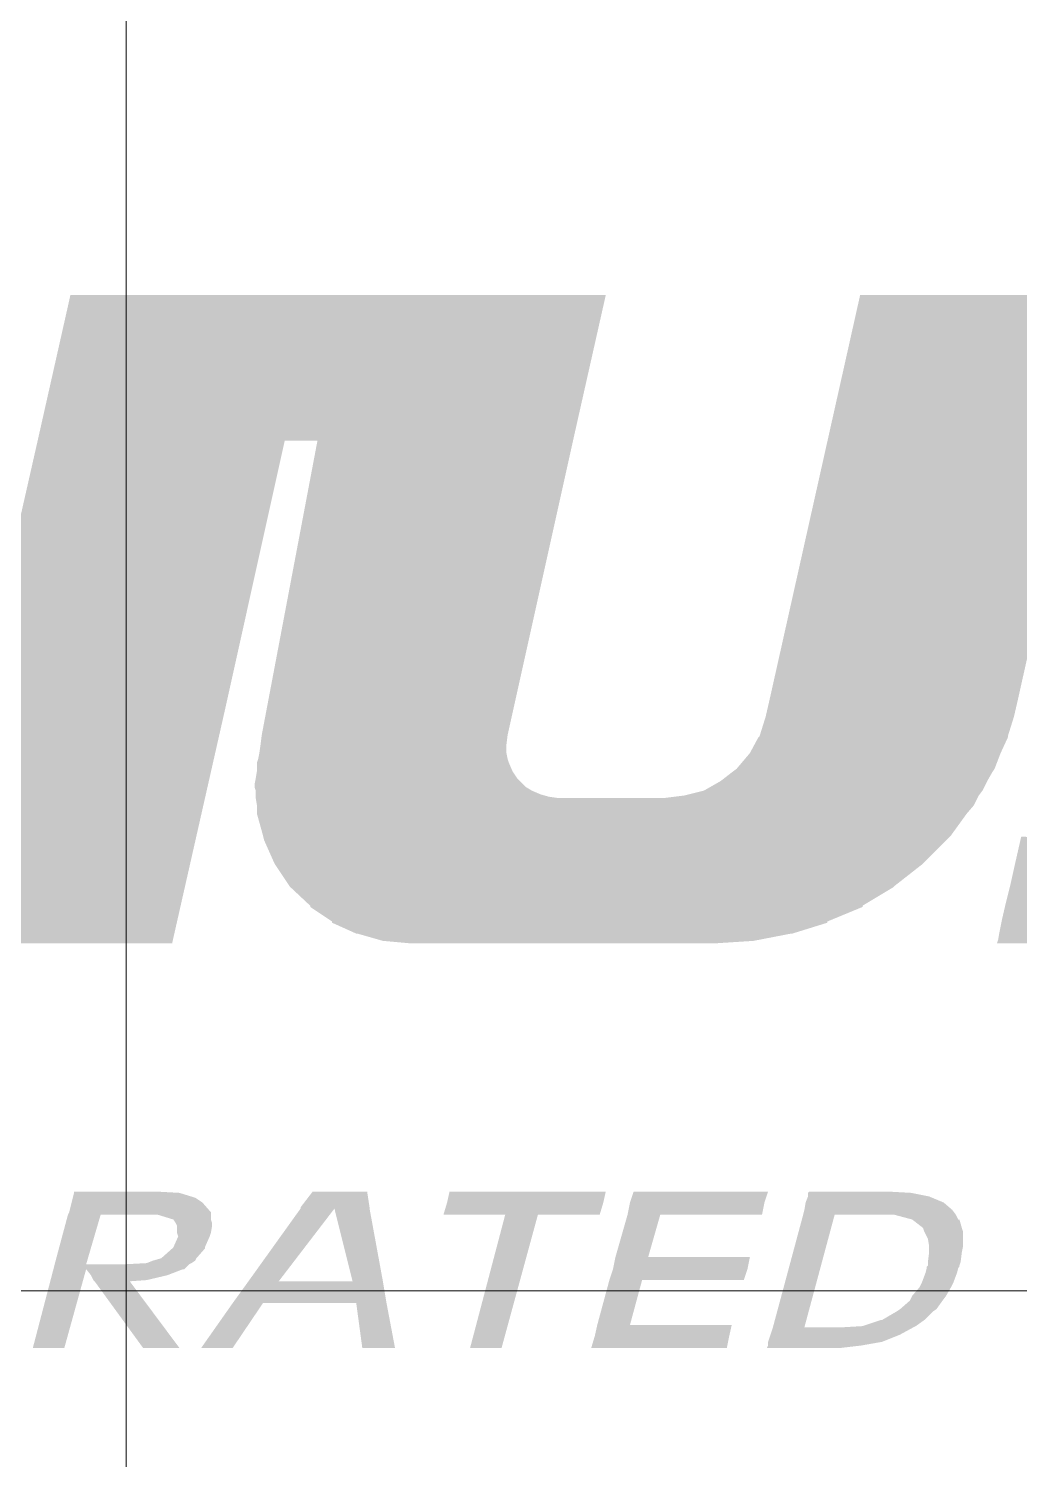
# Model space of a CAD drawing. Header units: millimetres. Extents: x 0 to 216, y 0 to 279.
# Drawn here: x 63.07 to 80.38, y 25 to 50 of the extents above; entities that cross this region are included whole.
import ezdxf

# ---------------------------------------------------------------- set-up
doc = ezdxf.new("R2010")
doc.units = ezdxf.units.MM
doc.layers.add('C00-00-00', color=7, linetype='Continuous')
doc.layers.add('C5A-5A-5A', color=7, linetype='Continuous', true_color=0x5a5a5a)

msp = doc.modelspace()

# ---------------------------------------------------------------- hatches: boundary and pattern name
at = {"layer": 'C00-00-00'}
h = msp.add_hatch(color=256, dxfattribs=at)
h.dxf.hatch_style = 2
h.paths.add_polyline_path([(80.412167, 35.8775), (94.4245, 35.411833), (80.306333, 35.411833)])
h = msp.add_hatch(color=256, dxfattribs=at)
h.dxf.hatch_style = 2
h.paths.add_polyline_path([(80.306333, 35.411833), (93.937667, 35.030833), (80.221667, 35.030833)])
h = msp.add_hatch(color=256, dxfattribs=at)
h.dxf.hatch_style = 2
h.paths.add_polyline_path([(80.306333, 35.411833), (94.4245, 35.411833), (93.937667, 35.030833)])
h = msp.add_hatch(color=256, dxfattribs=at)
h.dxf.hatch_style = 2
h.paths.add_polyline_path([(80.221667, 35.030833), (93.387333, 34.692167), (80.137, 34.692167)])
h = msp.add_hatch(color=256, dxfattribs=at)
h.dxf.hatch_style = 2
h.paths.add_polyline_path([(80.221667, 35.030833), (93.937667, 35.030833), (93.387333, 34.692167)])
h = msp.add_hatch(color=256, dxfattribs=at)
h.dxf.hatch_style = 2
h.paths.add_polyline_path([(80.137, 34.692167), (92.815833, 34.417), (80.0735, 34.417)])
h = msp.add_hatch(color=256, dxfattribs=at)
h.dxf.hatch_style = 2
h.paths.add_polyline_path([(80.137, 34.692167), (93.387333, 34.692167), (92.815833, 34.417)])
h = msp.add_hatch(color=256, dxfattribs=at)
h.dxf.hatch_style = 2
h.paths.add_polyline_path([(80.0735, 34.417), (92.202, 34.205333), (80.031167, 34.205333)])
h = msp.add_hatch(color=256, dxfattribs=at)
h.dxf.hatch_style = 2
h.paths.add_polyline_path([(80.0735, 34.417), (92.815833, 34.417), (92.202, 34.205333)])
h = msp.add_hatch(color=256, dxfattribs=at)
h.dxf.hatch_style = 2
h.paths.add_polyline_path([(80.01, 34.078333), (90.953167, 34.014833), (79.988833, 34.014833)])
h = msp.add_hatch(color=256, dxfattribs=at)
h.dxf.hatch_style = 2
h.paths.add_polyline_path([(80.031167, 34.205333), (91.588167, 34.078333), (80.01, 34.078333)])
h = msp.add_hatch(color=256, dxfattribs=at)
h.dxf.hatch_style = 2
h.paths.add_polyline_path([(80.01, 34.078333), (91.588167, 34.078333), (90.953167, 34.014833)])
h = msp.add_hatch(color=256, dxfattribs=at)
h.dxf.hatch_style = 2
h.paths.add_polyline_path([(80.031167, 34.205333), (92.202, 34.205333), (91.588167, 34.078333)])
h = msp.add_hatch(color=256, dxfattribs=at)
h.dxf.hatch_style = 2
h.paths.add_polyline_path([(63.838667, 29.569833), (66.1035, 29.485167), (63.8175, 29.485167)])
h = msp.add_hatch(color=256, dxfattribs=at)
h.dxf.hatch_style = 2
h.paths.add_polyline_path([(63.859833, 29.6545), (65.9765, 29.569833), (63.838667, 29.569833)])
h = msp.add_hatch(color=256, dxfattribs=at)
h.dxf.hatch_style = 2
h.paths.add_polyline_path([(63.838667, 29.569833), (65.9765, 29.569833), (66.1035, 29.485167)])
h = msp.add_hatch(color=256, dxfattribs=at)
h.dxf.hatch_style = 2
h.paths.add_polyline_path([(63.859833, 29.675667), (65.701333, 29.6545), (63.859833, 29.6545)])
h = msp.add_hatch(color=256, dxfattribs=at)
h.dxf.hatch_style = 2
h.paths.add_polyline_path([(63.859833, 29.675667), (65.320333, 29.675667), (65.701333, 29.6545)])
h = msp.add_hatch(color=256, dxfattribs=at)
h.dxf.hatch_style = 2
h.paths.add_polyline_path([(63.859833, 29.6545), (65.701333, 29.6545), (65.9765, 29.569833)])
h = msp.add_hatch(color=256, dxfattribs=at)
h.dxf.hatch_style = 2
h.paths.add_polyline_path([(68.029667, 29.675667), (69.0245, 29.4005), (67.818, 29.4005)])
h = msp.add_hatch(color=256, dxfattribs=at)
h.dxf.hatch_style = 2
h.paths.add_polyline_path([(68.029667, 29.675667), (68.982167, 29.675667), (69.0245, 29.4005)])
h = msp.add_hatch(color=256, dxfattribs=at)
h.dxf.hatch_style = 2
h.paths.add_polyline_path([(70.4215, 29.675667), (73.109667, 29.485167), (70.379167, 29.485167)])
h = msp.add_hatch(color=256, dxfattribs=at)
h.dxf.hatch_style = 2
h.paths.add_polyline_path([(70.4215, 29.675667), (73.152, 29.675667), (73.109667, 29.485167)])
h = msp.add_hatch(color=256, dxfattribs=at)
h.dxf.hatch_style = 2
h.paths.add_polyline_path([(73.638833, 29.675667), (75.924833, 29.485167), (73.575333, 29.485167)])
h = msp.add_hatch(color=256, dxfattribs=at)
h.dxf.hatch_style = 2
h.paths.add_polyline_path([(73.638833, 29.675667), (75.988333, 29.675667), (75.924833, 29.485167)])
h = msp.add_hatch(color=256, dxfattribs=at)
h.dxf.hatch_style = 2
h.paths.add_polyline_path([(76.686833, 29.591), (79.0575, 29.485167), (76.6445, 29.485167)])
h = msp.add_hatch(color=256, dxfattribs=at)
h.dxf.hatch_style = 2
h.paths.add_polyline_path([(76.708, 29.675667), (78.486, 29.6545), (76.686833, 29.6545)])
h = msp.add_hatch(color=256, dxfattribs=at)
h.dxf.hatch_style = 2
h.paths.add_polyline_path([(76.686833, 29.6545), (78.8035, 29.591), (76.686833, 29.591)])
h = msp.add_hatch(color=256, dxfattribs=at)
h.dxf.hatch_style = 2
h.paths.add_polyline_path([(76.686833, 29.6545), (78.486, 29.6545), (78.8035, 29.591)])
h = msp.add_hatch(color=256, dxfattribs=at)
h.dxf.hatch_style = 2
h.paths.add_polyline_path([(76.686833, 29.591), (78.8035, 29.591), (79.0575, 29.485167)])
h = msp.add_hatch(color=256, dxfattribs=at)
h.dxf.hatch_style = 2
h.paths.add_polyline_path([(76.708, 29.675667), (78.105, 29.675667), (78.486, 29.6545)])
h = msp.add_hatch(color=256, dxfattribs=at)
h.dxf.hatch_style = 2
h.paths.add_polyline_path([(63.754, 29.2735), (64.0715, 28.405667), (63.521167, 28.405667)])
h = msp.add_hatch(color=256, dxfattribs=at)
h.dxf.hatch_style = 2
h.paths.add_polyline_path([(63.775167, 29.315833), (66.251667, 29.2735), (63.754, 29.2735)])
h = msp.add_hatch(color=256, dxfattribs=at)
h.dxf.hatch_style = 2
h.paths.add_polyline_path([(63.754, 29.2735), (64.3255, 29.2735), (64.0715, 28.405667)])
h = msp.add_hatch(color=256, dxfattribs=at)
h.dxf.hatch_style = 2
h.paths.add_polyline_path([(63.8175, 29.485167), (66.251667, 29.315833), (63.775167, 29.315833)])
h = msp.add_hatch(color=256, dxfattribs=at)
h.dxf.hatch_style = 2
h.paths.add_polyline_path([(63.775167, 29.315833), (66.251667, 29.315833), (66.251667, 29.2735)])
h = msp.add_hatch(color=256, dxfattribs=at)
h.dxf.hatch_style = 2
h.paths.add_polyline_path([(63.8175, 29.485167), (66.1035, 29.485167), (66.251667, 29.315833)])
h = msp.add_hatch(color=256, dxfattribs=at)
h.dxf.hatch_style = 2
h.paths.add_polyline_path([(65.172167, 29.2735), (66.251667, 29.2735), (65.320333, 29.2735)])
h = msp.add_hatch(color=256, dxfattribs=at)
h.dxf.hatch_style = 2
h.paths.add_polyline_path([(65.172167, 29.2735), (66.251667, 29.2735)])
h = msp.add_hatch(color=256, dxfattribs=at)
h.dxf.hatch_style = 2
h.paths.add_polyline_path([(65.320333, 29.2735), (66.251667, 29.188833), (65.5955, 29.188833)])
h = msp.add_hatch(color=256, dxfattribs=at)
h.dxf.hatch_style = 2
h.paths.add_polyline_path([(65.320333, 29.2735), (66.251667, 29.2735), (66.251667, 29.188833)])
h = msp.add_hatch(color=256, dxfattribs=at)
h.dxf.hatch_style = 2
h.paths.add_polyline_path([(67.818, 29.379333), (67.437, 28.109333), (66.907833, 28.109333)])
h = msp.add_hatch(color=256, dxfattribs=at)
h.dxf.hatch_style = 2
h.paths.add_polyline_path([(67.818, 29.379333), (68.410667, 29.379333), (67.437, 28.109333)])
h = msp.add_hatch(color=256, dxfattribs=at)
h.dxf.hatch_style = 2
h.paths.add_polyline_path([(67.818, 29.4005), (68.410667, 29.379333), (67.818, 29.379333)])
h = msp.add_hatch(color=256, dxfattribs=at)
h.dxf.hatch_style = 2
h.paths.add_polyline_path([(67.818, 29.4005), (68.410667, 29.4005), (68.410667, 29.379333)])
h = msp.add_hatch(color=256, dxfattribs=at)
h.dxf.hatch_style = 2
h.paths.add_polyline_path([(68.410667, 29.4005), (69.0245, 29.379333), (68.410667, 29.379333)])
h = msp.add_hatch(color=256, dxfattribs=at)
h.dxf.hatch_style = 2
h.paths.add_polyline_path([(68.410667, 29.4005), (69.0245, 29.4005), (69.0245, 29.379333)])
h = msp.add_hatch(color=256, dxfattribs=at)
h.dxf.hatch_style = 2
h.paths.add_polyline_path([(68.410667, 29.379333), (69.257333, 28.109333), (68.728167, 28.109333)])
h = msp.add_hatch(color=256, dxfattribs=at)
h.dxf.hatch_style = 2
h.paths.add_polyline_path([(68.410667, 29.379333), (69.0245, 29.379333), (69.257333, 28.109333)])
h = msp.add_hatch(color=256, dxfattribs=at)
h.dxf.hatch_style = 2
h.paths.add_polyline_path([(70.379167, 29.485167), (73.046167, 29.2735), (70.315667, 29.2735)])
h = msp.add_hatch(color=256, dxfattribs=at)
h.dxf.hatch_style = 2
h.paths.add_polyline_path([(70.379167, 29.485167), (73.109667, 29.485167), (73.046167, 29.2735)])
h = msp.add_hatch(color=256, dxfattribs=at)
h.dxf.hatch_style = 2
h.paths.add_polyline_path([(71.395167, 29.2735), (71.331667, 26.945167), (70.781333, 26.945167)])
h = msp.add_hatch(color=256, dxfattribs=at)
h.dxf.hatch_style = 2
h.paths.add_polyline_path([(71.395167, 29.2735), (71.966667, 29.2735), (71.331667, 26.945167)])
h = msp.add_hatch(color=256, dxfattribs=at)
h.dxf.hatch_style = 2
h.paths.add_polyline_path([(73.533, 29.2735), (73.892833, 28.532667), (73.321333, 28.532667)])
h = msp.add_hatch(color=256, dxfattribs=at)
h.dxf.hatch_style = 2
h.paths.add_polyline_path([(73.575333, 29.485167), (75.8825, 29.2735), (73.533, 29.2735)])
h = msp.add_hatch(color=256, dxfattribs=at)
h.dxf.hatch_style = 2
h.paths.add_polyline_path([(73.533, 29.2735), (74.1045, 29.2735), (73.892833, 28.532667)])
h = msp.add_hatch(color=256, dxfattribs=at)
h.dxf.hatch_style = 2
h.paths.add_polyline_path([(73.575333, 29.485167), (75.924833, 29.485167), (75.8825, 29.2735)])
h = msp.add_hatch(color=256, dxfattribs=at)
h.dxf.hatch_style = 2
h.paths.add_polyline_path([(76.602167, 29.2735), (76.623333, 27.305), (76.073, 27.305)])
h = msp.add_hatch(color=256, dxfattribs=at)
h.dxf.hatch_style = 2
h.paths.add_polyline_path([(76.623333, 29.358167), (79.269167, 29.2735), (76.602167, 29.2735)])
h = msp.add_hatch(color=256, dxfattribs=at)
h.dxf.hatch_style = 2
h.paths.add_polyline_path([(76.602167, 29.2735), (77.1525, 29.2735), (76.623333, 27.305)])
h = msp.add_hatch(color=256, dxfattribs=at)
h.dxf.hatch_style = 2
h.paths.add_polyline_path([(76.6445, 29.485167), (79.205667, 29.358167), (76.623333, 29.358167)])
h = msp.add_hatch(color=256, dxfattribs=at)
h.dxf.hatch_style = 2
h.paths.add_polyline_path([(76.623333, 29.358167), (79.205667, 29.358167), (79.269167, 29.2735)])
h = msp.add_hatch(color=256, dxfattribs=at)
h.dxf.hatch_style = 2
h.paths.add_polyline_path([(76.6445, 29.485167), (79.0575, 29.485167), (79.205667, 29.358167)])
h = msp.add_hatch(color=256, dxfattribs=at)
h.dxf.hatch_style = 2
h.paths.add_polyline_path([(78.020333, 29.2735), (79.269167, 29.2735), (78.189667, 29.2735)])
h = msp.add_hatch(color=256, dxfattribs=at)
h.dxf.hatch_style = 2
h.paths.add_polyline_path([(78.020333, 29.2735), (79.269167, 29.2735)])
h = msp.add_hatch(color=256, dxfattribs=at)
h.dxf.hatch_style = 2
h.paths.add_polyline_path([(78.189667, 29.2735), (79.3115, 29.188833), (78.507167, 29.188833)])
h = msp.add_hatch(color=256, dxfattribs=at)
h.dxf.hatch_style = 2
h.paths.add_polyline_path([(78.189667, 29.2735), (79.269167, 29.2735), (79.3115, 29.188833)])
h = msp.add_hatch(color=256, dxfattribs=at)
h.dxf.hatch_style = 2
h.paths.add_polyline_path([(65.5955, 29.188833), (66.272833, 29.125333), (65.637833, 29.125333)])
h = msp.add_hatch(color=256, dxfattribs=at)
h.dxf.hatch_style = 2
h.paths.add_polyline_path([(65.5955, 29.188833), (66.251667, 29.188833), (66.272833, 29.125333)])
h = msp.add_hatch(color=256, dxfattribs=at)
h.dxf.hatch_style = 2
h.paths.add_polyline_path([(65.637833, 29.125333), (66.272833, 29.083), (65.659, 29.083)])
h = msp.add_hatch(color=256, dxfattribs=at)
h.dxf.hatch_style = 2
h.paths.add_polyline_path([(65.637833, 29.125333), (66.272833, 29.125333), (66.272833, 29.083)])
h = msp.add_hatch(color=256, dxfattribs=at)
h.dxf.hatch_style = 2
h.paths.add_polyline_path([(65.659, 29.083), (66.251667, 28.956), (65.659, 28.956)])
h = msp.add_hatch(color=256, dxfattribs=at)
h.dxf.hatch_style = 2
h.paths.add_polyline_path([(65.659, 29.083), (66.272833, 29.083), (66.251667, 28.956)])
h = msp.add_hatch(color=256, dxfattribs=at)
h.dxf.hatch_style = 2
h.paths.add_polyline_path([(78.507167, 29.188833), (79.332667, 29.188833)])
h = msp.add_hatch(color=256, dxfattribs=at)
h.dxf.hatch_style = 2
h.paths.add_polyline_path([(78.507167, 29.188833), (79.332667, 29.188833)])
h = msp.add_hatch(color=256, dxfattribs=at)
h.dxf.hatch_style = 2
h.paths.add_polyline_path([(78.507167, 29.188833), (79.375, 29.040667), (78.697667, 29.040667)])
h = msp.add_hatch(color=256, dxfattribs=at)
h.dxf.hatch_style = 2
h.paths.add_polyline_path([(78.507167, 29.188833), (79.332667, 29.188833), (79.375, 29.040667)])
h = msp.add_hatch(color=256, dxfattribs=at)
h.dxf.hatch_style = 2
h.paths.add_polyline_path([(78.697667, 29.040667), (79.375, 29.040667)])
h = msp.add_hatch(color=256, dxfattribs=at)
h.dxf.hatch_style = 2
h.paths.add_polyline_path([(78.697667, 29.040667), (79.375, 29.040667)])
h = msp.add_hatch(color=256, dxfattribs=at)
h.dxf.hatch_style = 2
h.paths.add_polyline_path([(78.697667, 29.040667), (79.396167, 28.977167), (78.718833, 28.977167)])
h = msp.add_hatch(color=256, dxfattribs=at)
h.dxf.hatch_style = 2
h.paths.add_polyline_path([(78.697667, 29.040667), (79.375, 29.040667), (79.396167, 28.977167)])
h = msp.add_hatch(color=256, dxfattribs=at)
h.dxf.hatch_style = 2
h.paths.add_polyline_path([(65.680167, 28.8925), (66.145833, 28.702), (65.5955, 28.702)])
h = msp.add_hatch(color=256, dxfattribs=at)
h.dxf.hatch_style = 2
h.paths.add_polyline_path([(65.659, 28.956), (66.2305, 28.8925), (65.680167, 28.8925)])
h = msp.add_hatch(color=256, dxfattribs=at)
h.dxf.hatch_style = 2
h.paths.add_polyline_path([(65.659, 28.956), (66.251667, 28.956), (66.2305, 28.8925)])
h = msp.add_hatch(color=256, dxfattribs=at)
h.dxf.hatch_style = 2
h.paths.add_polyline_path([(65.680167, 28.8925), (66.2305, 28.8925), (66.145833, 28.702)])
h = msp.add_hatch(color=256, dxfattribs=at)
h.dxf.hatch_style = 2
h.paths.add_polyline_path([(78.718833, 28.977167), (79.396167, 28.850167), (78.782333, 28.850167)])
h = msp.add_hatch(color=256, dxfattribs=at)
h.dxf.hatch_style = 2
h.paths.add_polyline_path([(78.718833, 28.977167), (79.396167, 28.977167), (79.396167, 28.850167)])
h = msp.add_hatch(color=256, dxfattribs=at)
h.dxf.hatch_style = 2
h.paths.add_polyline_path([(78.782333, 28.850167), (79.396167, 28.723167), (78.8035, 28.723167)])
h = msp.add_hatch(color=256, dxfattribs=at)
h.dxf.hatch_style = 2
h.paths.add_polyline_path([(78.782333, 28.850167), (79.396167, 28.850167), (79.396167, 28.723167)])
h = msp.add_hatch(color=256, dxfattribs=at)
h.dxf.hatch_style = 2
h.paths.add_polyline_path([(65.383833, 28.5115), (65.9765, 28.469167), (65.235667, 28.469167)])
h = msp.add_hatch(color=256, dxfattribs=at)
h.dxf.hatch_style = 2
h.paths.add_polyline_path([(65.574333, 28.680833), (65.997667, 28.5115), (65.383833, 28.5115)])
h = msp.add_hatch(color=256, dxfattribs=at)
h.dxf.hatch_style = 2
h.paths.add_polyline_path([(65.383833, 28.5115), (65.997667, 28.5115), (65.9765, 28.469167)])
h = msp.add_hatch(color=256, dxfattribs=at)
h.dxf.hatch_style = 2
h.paths.add_polyline_path([(65.5955, 28.702), (66.145833, 28.680833), (65.574333, 28.680833)])
h = msp.add_hatch(color=256, dxfattribs=at)
h.dxf.hatch_style = 2
h.paths.add_polyline_path([(65.574333, 28.680833), (66.145833, 28.680833), (65.997667, 28.5115)])
h = msp.add_hatch(color=256, dxfattribs=at)
h.dxf.hatch_style = 2
h.paths.add_polyline_path([(65.5955, 28.702), (66.145833, 28.702), (66.145833, 28.680833)])
h = msp.add_hatch(color=256, dxfattribs=at)
h.dxf.hatch_style = 2
h.paths.add_polyline_path([(73.321333, 28.532667), (75.6285, 28.321), (73.279, 28.321)])
h = msp.add_hatch(color=256, dxfattribs=at)
h.dxf.hatch_style = 2
h.paths.add_polyline_path([(73.321333, 28.532667), (75.670833, 28.532667), (75.6285, 28.321)])
h = msp.add_hatch(color=256, dxfattribs=at)
h.dxf.hatch_style = 2
h.paths.add_polyline_path([(78.8035, 28.617333), (79.353833, 28.448), (78.782333, 28.448)])
h = msp.add_hatch(color=256, dxfattribs=at)
h.dxf.hatch_style = 2
h.paths.add_polyline_path([(78.8035, 28.723167), (79.375, 28.617333), (78.8035, 28.617333)])
h = msp.add_hatch(color=256, dxfattribs=at)
h.dxf.hatch_style = 2
h.paths.add_polyline_path([(78.8035, 28.723167), (79.396167, 28.723167), (79.375, 28.617333)])
h = msp.add_hatch(color=256, dxfattribs=at)
h.dxf.hatch_style = 2
h.paths.add_polyline_path([(78.8035, 28.617333), (79.375, 28.617333), (79.353833, 28.448)])
h = msp.add_hatch(color=256, dxfattribs=at)
h.dxf.hatch_style = 2
h.paths.add_polyline_path([(63.5, 28.321), (63.6905, 26.945167), (63.140167, 26.945167)])
h = msp.add_hatch(color=256, dxfattribs=at)
h.dxf.hatch_style = 2
h.paths.add_polyline_path([(63.521167, 28.405667), (65.786, 28.321), (63.5, 28.321)])
h = msp.add_hatch(color=256, dxfattribs=at)
h.dxf.hatch_style = 2
h.paths.add_polyline_path([(63.5, 28.321), (65.764833, 28.321)])
h = msp.add_hatch(color=256, dxfattribs=at)
h.dxf.hatch_style = 2
h.paths.add_polyline_path([(63.5, 28.321), (65.786, 28.321), (65.764833, 28.321)])
h = msp.add_hatch(color=256, dxfattribs=at)
h.dxf.hatch_style = 2
h.paths.add_polyline_path([(63.5, 28.321), (64.0715, 28.321), (63.6905, 26.945167)])
h = msp.add_hatch(color=256, dxfattribs=at)
h.dxf.hatch_style = 2
h.paths.add_polyline_path([(63.521167, 28.405667), (65.870667, 28.405667), (65.786, 28.321)])
h = msp.add_hatch(color=256, dxfattribs=at)
h.dxf.hatch_style = 2
h.paths.add_polyline_path([(64.0715, 28.321), (65.489667, 28.215167), (64.156167, 28.215167)])
h = msp.add_hatch(color=256, dxfattribs=at)
h.dxf.hatch_style = 2
h.paths.add_polyline_path([(64.0715, 28.321), (65.764833, 28.321), (65.489667, 28.215167)])
h = msp.add_hatch(color=256, dxfattribs=at)
h.dxf.hatch_style = 2
h.paths.add_polyline_path([(65.129833, 28.426833), (65.870667, 28.405667), (64.727667, 28.405667)])
h = msp.add_hatch(color=256, dxfattribs=at)
h.dxf.hatch_style = 2
h.paths.add_polyline_path([(65.235667, 28.469167), (65.913, 28.426833), (65.129833, 28.426833)])
h = msp.add_hatch(color=256, dxfattribs=at)
h.dxf.hatch_style = 2
h.paths.add_polyline_path([(65.129833, 28.426833), (65.913, 28.426833), (65.870667, 28.405667)])
h = msp.add_hatch(color=256, dxfattribs=at)
h.dxf.hatch_style = 2
h.paths.add_polyline_path([(65.235667, 28.469167), (65.9765, 28.469167), (65.913, 28.426833)])
h = msp.add_hatch(color=256, dxfattribs=at)
h.dxf.hatch_style = 2
h.paths.add_polyline_path([(73.279, 28.321), (75.565, 28.1305), (73.2155, 28.1305)])
h = msp.add_hatch(color=256, dxfattribs=at)
h.dxf.hatch_style = 2
h.paths.add_polyline_path([(73.279, 28.321), (75.6285, 28.321), (75.565, 28.1305)])
h = msp.add_hatch(color=256, dxfattribs=at)
h.dxf.hatch_style = 2
h.paths.add_polyline_path([(78.74, 28.2575), (79.226833, 28.088167), (78.6765, 28.088167)])
h = msp.add_hatch(color=256, dxfattribs=at)
h.dxf.hatch_style = 2
h.paths.add_polyline_path([(78.761167, 28.342167), (79.290333, 28.2575), (78.74, 28.2575)])
h = msp.add_hatch(color=256, dxfattribs=at)
h.dxf.hatch_style = 2
h.paths.add_polyline_path([(78.74, 28.2575), (79.290333, 28.2575), (79.226833, 28.088167)])
h = msp.add_hatch(color=256, dxfattribs=at)
h.dxf.hatch_style = 2
h.paths.add_polyline_path([(78.782333, 28.3845), (79.332667, 28.363333), (78.761167, 28.363333)])
h = msp.add_hatch(color=256, dxfattribs=at)
h.dxf.hatch_style = 2
h.paths.add_polyline_path([(78.761167, 28.363333), (79.3115, 28.342167), (78.761167, 28.342167)])
h = msp.add_hatch(color=256, dxfattribs=at)
h.dxf.hatch_style = 2
h.paths.add_polyline_path([(78.761167, 28.363333), (79.332667, 28.363333), (79.3115, 28.342167)])
h = msp.add_hatch(color=256, dxfattribs=at)
h.dxf.hatch_style = 2
h.paths.add_polyline_path([(78.761167, 28.342167), (79.3115, 28.342167), (79.290333, 28.2575)])
h = msp.add_hatch(color=256, dxfattribs=at)
h.dxf.hatch_style = 2
h.paths.add_polyline_path([(78.782333, 28.448), (79.332667, 28.3845), (78.782333, 28.3845)])
h = msp.add_hatch(color=256, dxfattribs=at)
h.dxf.hatch_style = 2
h.paths.add_polyline_path([(78.782333, 28.448), (79.353833, 28.448), (79.332667, 28.3845)])
h = msp.add_hatch(color=256, dxfattribs=at)
h.dxf.hatch_style = 2
h.paths.add_polyline_path([(78.782333, 28.3845), (79.332667, 28.3845), (79.332667, 28.363333)])
h = msp.add_hatch(color=256, dxfattribs=at)
h.dxf.hatch_style = 2
h.paths.add_polyline_path([(64.156167, 28.215167), (65.129833, 28.1305), (64.1985, 28.1305)])
h = msp.add_hatch(color=256, dxfattribs=at)
h.dxf.hatch_style = 2
h.paths.add_polyline_path([(64.156167, 28.215167), (65.489667, 28.215167), (65.129833, 28.1305)])
h = msp.add_hatch(color=256, dxfattribs=at)
h.dxf.hatch_style = 2
h.paths.add_polyline_path([(64.1985, 28.1305), (64.8335, 28.109333), (64.219667, 28.109333)])
h = msp.add_hatch(color=256, dxfattribs=at)
h.dxf.hatch_style = 2
h.paths.add_polyline_path([(64.1985, 28.1305), (65.129833, 28.1305), (64.8335, 28.109333)])
h = msp.add_hatch(color=256, dxfattribs=at)
h.dxf.hatch_style = 2
h.paths.add_polyline_path([(64.219667, 28.109333), (65.701333, 26.945167), (65.066333, 26.945167)])
h = msp.add_hatch(color=256, dxfattribs=at)
h.dxf.hatch_style = 2
h.paths.add_polyline_path([(64.219667, 28.109333), (64.8335, 28.109333), (65.701333, 26.945167)])
h = msp.add_hatch(color=256, dxfattribs=at)
h.dxf.hatch_style = 2
h.paths.add_polyline_path([(66.907833, 28.109333), (69.320833, 27.728333), (66.632667, 27.728333)])
h = msp.add_hatch(color=256, dxfattribs=at)
h.dxf.hatch_style = 2
h.paths.add_polyline_path([(66.907833, 28.109333), (69.257333, 28.109333), (69.320833, 27.728333)])
h = msp.add_hatch(color=256, dxfattribs=at)
h.dxf.hatch_style = 2
h.paths.add_polyline_path([(73.2155, 28.1305), (73.575333, 27.347333), (73.003833, 27.347333)])
h = msp.add_hatch(color=256, dxfattribs=at)
h.dxf.hatch_style = 2
h.paths.add_polyline_path([(73.2155, 28.1305), (73.787, 28.1305), (73.575333, 27.347333)])
h = msp.add_hatch(color=256, dxfattribs=at)
h.dxf.hatch_style = 2
h.paths.add_polyline_path([(78.634167, 28.0035), (79.099833, 27.855333), (78.507167, 27.855333)])
h = msp.add_hatch(color=256, dxfattribs=at)
h.dxf.hatch_style = 2
h.paths.add_polyline_path([(78.6765, 28.088167), (79.1845, 28.0035), (78.634167, 28.0035)])
h = msp.add_hatch(color=256, dxfattribs=at)
h.dxf.hatch_style = 2
h.paths.add_polyline_path([(78.634167, 28.0035), (79.1845, 28.0035), (79.099833, 27.855333)])
h = msp.add_hatch(color=256, dxfattribs=at)
h.dxf.hatch_style = 2
h.paths.add_polyline_path([(78.6765, 28.088167), (79.226833, 28.088167), (79.1845, 28.0035)])
h = msp.add_hatch(color=256, dxfattribs=at)
h.dxf.hatch_style = 2
h.paths.add_polyline_path([(78.464833, 27.770667), (78.9305, 27.6225), (78.2955, 27.6225)])
h = msp.add_hatch(color=256, dxfattribs=at)
h.dxf.hatch_style = 2
h.paths.add_polyline_path([(78.507167, 27.855333), (79.036333, 27.770667), (78.464833, 27.770667)])
h = msp.add_hatch(color=256, dxfattribs=at)
h.dxf.hatch_style = 2
h.paths.add_polyline_path([(78.464833, 27.770667), (79.036333, 27.770667), (78.9305, 27.6225)])
h = msp.add_hatch(color=256, dxfattribs=at)
h.dxf.hatch_style = 2
h.paths.add_polyline_path([(78.507167, 27.855333), (79.099833, 27.855333), (79.036333, 27.770667)])
h = msp.add_hatch(color=256, dxfattribs=at)
h.dxf.hatch_style = 2
h.paths.add_polyline_path([(66.632667, 27.728333), (66.632667, 26.945167), (66.082333, 26.945167)])
h = msp.add_hatch(color=256, dxfattribs=at)
h.dxf.hatch_style = 2
h.paths.add_polyline_path([(66.632667, 27.728333), (67.161833, 27.728333), (66.632667, 26.945167)])
h = msp.add_hatch(color=256, dxfattribs=at)
h.dxf.hatch_style = 2
h.paths.add_polyline_path([(68.791667, 27.728333), (69.469, 26.945167), (68.8975, 26.945167)])
h = msp.add_hatch(color=256, dxfattribs=at)
h.dxf.hatch_style = 2
h.paths.add_polyline_path([(68.791667, 27.728333), (69.320833, 27.728333), (69.469, 26.945167)])
h = msp.add_hatch(color=256, dxfattribs=at)
h.dxf.hatch_style = 2
h.paths.add_polyline_path([(78.232, 27.580167), (78.718833, 27.432), (77.978, 27.432)])
h = msp.add_hatch(color=256, dxfattribs=at)
h.dxf.hatch_style = 2
h.paths.add_polyline_path([(78.2955, 27.6225), (78.867, 27.580167), (78.232, 27.580167)])
h = msp.add_hatch(color=256, dxfattribs=at)
h.dxf.hatch_style = 2
h.paths.add_polyline_path([(78.232, 27.580167), (78.867, 27.580167), (78.718833, 27.432)])
h = msp.add_hatch(color=256, dxfattribs=at)
h.dxf.hatch_style = 2
h.paths.add_polyline_path([(78.2955, 27.6225), (78.9305, 27.6225), (78.867, 27.580167)])
h = msp.add_hatch(color=256, dxfattribs=at)
h.dxf.hatch_style = 2
h.paths.add_polyline_path([(73.003833, 27.347333), (75.311, 27.156833), (72.9615, 27.156833)])
h = msp.add_hatch(color=256, dxfattribs=at)
h.dxf.hatch_style = 2
h.paths.add_polyline_path([(73.003833, 27.347333), (75.353333, 27.347333), (75.311, 27.156833)])
h = msp.add_hatch(color=256, dxfattribs=at)
h.dxf.hatch_style = 2
h.paths.add_polyline_path([(76.073, 27.305), (78.2955, 27.178), (76.030667, 27.178)])
h = msp.add_hatch(color=256, dxfattribs=at)
h.dxf.hatch_style = 2
h.paths.add_polyline_path([(76.073, 27.305), (78.528333, 27.305), (78.2955, 27.178)])
h = msp.add_hatch(color=256, dxfattribs=at)
h.dxf.hatch_style = 2
h.paths.add_polyline_path([(77.639333, 27.326167), (78.528333, 27.305), (77.2795, 27.305)])
h = msp.add_hatch(color=256, dxfattribs=at)
h.dxf.hatch_style = 2
h.paths.add_polyline_path([(77.956833, 27.432), (78.570667, 27.326167), (77.639333, 27.326167)])
h = msp.add_hatch(color=256, dxfattribs=at)
h.dxf.hatch_style = 2
h.paths.add_polyline_path([(77.639333, 27.326167), (78.570667, 27.326167), (78.528333, 27.305)])
h = msp.add_hatch(color=256, dxfattribs=at)
h.dxf.hatch_style = 2
h.paths.add_polyline_path([(77.978, 27.432), (78.718833, 27.432), (77.956833, 27.432)])
h = msp.add_hatch(color=256, dxfattribs=at)
h.dxf.hatch_style = 2
h.paths.add_polyline_path([(77.956833, 27.432), (78.718833, 27.432), (78.570667, 27.326167)])
h = msp.add_hatch(color=256, dxfattribs=at)
h.dxf.hatch_style = 2
h.paths.add_polyline_path([(77.978, 27.432), (78.718833, 27.432)])
h = msp.add_hatch(color=256, dxfattribs=at)
h.dxf.hatch_style = 2
h.paths.add_polyline_path([(72.9615, 27.156833), (75.268667, 26.945167), (72.898, 26.945167)])
h = msp.add_hatch(color=256, dxfattribs=at)
h.dxf.hatch_style = 2
h.paths.add_polyline_path([(72.9615, 27.156833), (75.311, 27.156833), (75.268667, 26.945167)])
h = msp.add_hatch(color=256, dxfattribs=at)
h.dxf.hatch_style = 2
h.paths.add_polyline_path([(76.030667, 27.178), (77.978, 27.051), (75.988333, 27.051)])
h = msp.add_hatch(color=256, dxfattribs=at)
h.dxf.hatch_style = 2
h.paths.add_polyline_path([(75.988333, 27.051), (77.618167, 26.9875), (75.988333, 26.9875)])
h = msp.add_hatch(color=256, dxfattribs=at)
h.dxf.hatch_style = 2
h.paths.add_polyline_path([(75.988333, 27.051), (77.978, 27.051), (77.618167, 26.9875)])
h = msp.add_hatch(color=256, dxfattribs=at)
h.dxf.hatch_style = 2
h.paths.add_polyline_path([(76.030667, 27.178), (78.2955, 27.178), (77.978, 27.051)])
h = msp.add_hatch(color=256, dxfattribs=at)
h.dxf.hatch_style = 2
h.paths.add_polyline_path([(75.988333, 26.9875), (77.258333, 26.945167), (75.967167, 26.945167)])
h = msp.add_hatch(color=256, dxfattribs=at)
h.dxf.hatch_style = 2
h.paths.add_polyline_path([(75.988333, 26.9875), (77.618167, 26.9875), (77.258333, 26.945167)])
at = {"layer": 'C5A-5A-5A'}
h = msp.add_hatch(color=256, dxfattribs=at)
h.dxf.hatch_style = 2
h.paths.add_polyline_path([(63.796333, 45.339), (72.5805, 42.799), (63.224833, 42.799)])
h = msp.add_hatch(color=256, dxfattribs=at)
h.dxf.hatch_style = 2
h.paths.add_polyline_path([(63.796333, 45.339), (73.152, 45.339), (72.5805, 42.799)])
h = msp.add_hatch(color=256, dxfattribs=at)
h.dxf.hatch_style = 2
h.paths.add_polyline_path([(77.597, 45.339), (80.348667, 38.248167), (76.0095, 38.248167)])
h = msp.add_hatch(color=256, dxfattribs=at)
h.dxf.hatch_style = 2
h.paths.add_polyline_path([(77.597, 45.339), (81.936167, 45.339), (80.348667, 38.248167)])
h = msp.add_hatch(color=256, dxfattribs=at)
h.dxf.hatch_style = 2
h.paths.add_polyline_path([(63.224833, 42.799), (66.4845, 38.0365), (62.145333, 38.0365)])
h = msp.add_hatch(color=256, dxfattribs=at)
h.dxf.hatch_style = 2
h.paths.add_polyline_path([(63.224833, 42.799), (67.542833, 42.799), (66.4845, 38.0365)])
h = msp.add_hatch(color=256, dxfattribs=at)
h.dxf.hatch_style = 2
h.paths.add_polyline_path([(68.114333, 42.799), (71.4375, 37.6555), (67.140667, 37.6555)])
h = msp.add_hatch(color=256, dxfattribs=at)
h.dxf.hatch_style = 2
h.paths.add_polyline_path([(68.114333, 42.799), (72.5805, 42.799), (71.4375, 37.6555)])
h = msp.add_hatch(color=256, dxfattribs=at)
h.dxf.hatch_style = 2
h.paths.add_polyline_path([(76.0095, 38.248167), (80.285167, 37.973), (75.946, 37.973)])
h = msp.add_hatch(color=256, dxfattribs=at)
h.dxf.hatch_style = 2
h.paths.add_polyline_path([(76.0095, 38.248167), (80.348667, 38.248167), (80.285167, 37.973)])
h = msp.add_hatch(color=256, dxfattribs=at)
h.dxf.hatch_style = 2
h.paths.add_polyline_path([(57.319333, 38.0365), (65.574333, 34.014833), (58.568167, 34.014833)])
h = msp.add_hatch(color=256, dxfattribs=at)
h.dxf.hatch_style = 2
h.paths.add_polyline_path([(57.319333, 38.0365), (66.4845, 38.0365), (65.574333, 34.014833)])
h = msp.add_hatch(color=256, dxfattribs=at)
h.dxf.hatch_style = 2
h.paths.add_polyline_path([(75.946, 37.973), (80.179333, 37.634333), (75.840167, 37.634333)])
h = msp.add_hatch(color=256, dxfattribs=at)
h.dxf.hatch_style = 2
h.paths.add_polyline_path([(75.946, 37.973), (80.285167, 37.973), (80.179333, 37.634333)])
h = msp.add_hatch(color=256, dxfattribs=at)
h.dxf.hatch_style = 2
h.paths.add_polyline_path([(67.140667, 37.6555), (71.416333, 37.486167), (67.1195, 37.486167)])
h = msp.add_hatch(color=256, dxfattribs=at)
h.dxf.hatch_style = 2
h.paths.add_polyline_path([(67.140667, 37.6555), (71.4375, 37.6555), (71.416333, 37.486167)])
h = msp.add_hatch(color=256, dxfattribs=at)
h.dxf.hatch_style = 2
h.paths.add_polyline_path([(75.819, 37.613167), (80.052333, 37.338), (75.670833, 37.338)])
h = msp.add_hatch(color=256, dxfattribs=at)
h.dxf.hatch_style = 2
h.paths.add_polyline_path([(75.840167, 37.634333), (80.179333, 37.613167), (75.819, 37.613167)])
h = msp.add_hatch(color=256, dxfattribs=at)
h.dxf.hatch_style = 2
h.paths.add_polyline_path([(75.819, 37.613167), (80.179333, 37.613167), (80.052333, 37.338)])
h = msp.add_hatch(color=256, dxfattribs=at)
h.dxf.hatch_style = 2
h.paths.add_polyline_path([(75.840167, 37.634333), (80.179333, 37.634333), (80.179333, 37.613167)])
h = msp.add_hatch(color=256, dxfattribs=at)
h.dxf.hatch_style = 2
h.paths.add_polyline_path([(67.098333, 37.338), (71.4375, 37.232167), (67.077167, 37.232167)])
h = msp.add_hatch(color=256, dxfattribs=at)
h.dxf.hatch_style = 2
h.paths.add_polyline_path([(67.1195, 37.486167), (71.416333, 37.338), (67.098333, 37.338)])
h = msp.add_hatch(color=256, dxfattribs=at)
h.dxf.hatch_style = 2
h.paths.add_polyline_path([(67.098333, 37.338), (71.416333, 37.338), (71.4375, 37.232167)])
h = msp.add_hatch(color=256, dxfattribs=at)
h.dxf.hatch_style = 2
h.paths.add_polyline_path([(67.1195, 37.486167), (71.416333, 37.486167), (71.416333, 37.338)])
h = msp.add_hatch(color=256, dxfattribs=at)
h.dxf.hatch_style = 2
h.paths.add_polyline_path([(75.670833, 37.338), (79.9465, 37.062833), (75.438, 37.062833)])
h = msp.add_hatch(color=256, dxfattribs=at)
h.dxf.hatch_style = 2
h.paths.add_polyline_path([(75.670833, 37.338), (80.052333, 37.338), (79.9465, 37.062833)])
h = msp.add_hatch(color=256, dxfattribs=at)
h.dxf.hatch_style = 2
h.paths.add_polyline_path([(67.056, 37.0205), (71.606833, 36.8935), (67.034833, 36.8935)])
h = msp.add_hatch(color=256, dxfattribs=at)
h.dxf.hatch_style = 2
h.paths.add_polyline_path([(67.077167, 37.232167), (71.458667, 37.168667), (67.056, 37.168667)])
h = msp.add_hatch(color=256, dxfattribs=at)
h.dxf.hatch_style = 2
h.paths.add_polyline_path([(67.056, 37.168667), (71.522167, 37.0205), (67.056, 37.0205)])
h = msp.add_hatch(color=256, dxfattribs=at)
h.dxf.hatch_style = 2
h.paths.add_polyline_path([(67.056, 37.168667), (71.458667, 37.168667), (71.522167, 37.0205)])
h = msp.add_hatch(color=256, dxfattribs=at)
h.dxf.hatch_style = 2
h.paths.add_polyline_path([(67.056, 37.0205), (71.522167, 37.0205), (71.606833, 36.8935)])
h = msp.add_hatch(color=256, dxfattribs=at)
h.dxf.hatch_style = 2
h.paths.add_polyline_path([(67.077167, 37.232167), (71.4375, 37.232167), (71.458667, 37.168667)])
h = msp.add_hatch(color=256, dxfattribs=at)
h.dxf.hatch_style = 2
h.paths.add_polyline_path([(75.353333, 36.999333), (79.8195, 36.851167), (75.162833, 36.851167)])
h = msp.add_hatch(color=256, dxfattribs=at)
h.dxf.hatch_style = 2
h.paths.add_polyline_path([(75.438, 37.062833), (79.904167, 36.999333), (75.353333, 36.999333)])
h = msp.add_hatch(color=256, dxfattribs=at)
h.dxf.hatch_style = 2
h.paths.add_polyline_path([(75.353333, 36.999333), (79.904167, 36.999333), (79.8195, 36.851167)])
h = msp.add_hatch(color=256, dxfattribs=at)
h.dxf.hatch_style = 2
h.paths.add_polyline_path([(75.438, 37.062833), (79.9465, 37.062833), (79.904167, 36.999333)])
h = msp.add_hatch(color=256, dxfattribs=at)
h.dxf.hatch_style = 2
h.paths.add_polyline_path([(67.034833, 36.8935), (71.712667, 36.787667), (67.013667, 36.787667)])
h = msp.add_hatch(color=256, dxfattribs=at)
h.dxf.hatch_style = 2
h.paths.add_polyline_path([(67.013667, 36.787667), (71.755, 36.745333), (67.013667, 36.745333)])
h = msp.add_hatch(color=256, dxfattribs=at)
h.dxf.hatch_style = 2
h.paths.add_polyline_path([(67.013667, 36.787667), (71.712667, 36.787667), (71.755, 36.745333)])
h = msp.add_hatch(color=256, dxfattribs=at)
h.dxf.hatch_style = 2
h.paths.add_polyline_path([(67.034833, 36.8935), (71.606833, 36.8935), (71.712667, 36.787667)])
h = msp.add_hatch(color=256, dxfattribs=at)
h.dxf.hatch_style = 2
h.paths.add_polyline_path([(75.162833, 36.851167), (79.734833, 36.681833), (74.8665, 36.681833)])
h = msp.add_hatch(color=256, dxfattribs=at)
h.dxf.hatch_style = 2
h.paths.add_polyline_path([(75.162833, 36.851167), (79.8195, 36.851167), (79.734833, 36.681833)])
h = msp.add_hatch(color=256, dxfattribs=at)
h.dxf.hatch_style = 2
h.paths.add_polyline_path([(67.013667, 36.745333), (71.860833, 36.681833), (67.034833, 36.681833)])
h = msp.add_hatch(color=256, dxfattribs=at)
h.dxf.hatch_style = 2
h.paths.add_polyline_path([(67.013667, 36.745333), (71.755, 36.745333), (71.860833, 36.681833)])
h = msp.add_hatch(color=256, dxfattribs=at)
h.dxf.hatch_style = 2
h.paths.add_polyline_path([(67.034833, 36.681833), (72.009, 36.618333), (67.034833, 36.618333)])
h = msp.add_hatch(color=256, dxfattribs=at)
h.dxf.hatch_style = 2
h.paths.add_polyline_path([(67.034833, 36.681833), (71.860833, 36.681833), (72.009, 36.618333)])
h = msp.add_hatch(color=256, dxfattribs=at)
h.dxf.hatch_style = 2
h.paths.add_polyline_path([(67.034833, 36.618333), (72.157167, 36.576), (67.034833, 36.576)])
h = msp.add_hatch(color=256, dxfattribs=at)
h.dxf.hatch_style = 2
h.paths.add_polyline_path([(67.034833, 36.618333), (72.009, 36.618333), (72.157167, 36.576)])
h = msp.add_hatch(color=256, dxfattribs=at)
h.dxf.hatch_style = 2
h.paths.add_polyline_path([(67.034833, 36.576), (72.305333, 36.554833), (67.034833, 36.554833)])
h = msp.add_hatch(color=256, dxfattribs=at)
h.dxf.hatch_style = 2
h.paths.add_polyline_path([(67.034833, 36.576), (72.157167, 36.576), (72.305333, 36.554833)])
h = msp.add_hatch(color=256, dxfattribs=at)
h.dxf.hatch_style = 2
h.paths.add_polyline_path([(67.034833, 36.554833), (79.586667, 36.427833), (67.056, 36.427833)])
h = msp.add_hatch(color=256, dxfattribs=at)
h.dxf.hatch_style = 2
h.paths.add_polyline_path([(67.034833, 36.554833), (79.650167, 36.554833), (79.586667, 36.427833)])
h = msp.add_hatch(color=256, dxfattribs=at)
h.dxf.hatch_style = 2
h.paths.add_polyline_path([(74.527833, 36.597167), (79.650167, 36.554833), (74.189167, 36.554833)])
h = msp.add_hatch(color=256, dxfattribs=at)
h.dxf.hatch_style = 2
h.paths.add_polyline_path([(74.8665, 36.681833), (79.671333, 36.597167), (74.527833, 36.597167)])
h = msp.add_hatch(color=256, dxfattribs=at)
h.dxf.hatch_style = 2
h.paths.add_polyline_path([(74.527833, 36.597167), (79.671333, 36.597167), (79.650167, 36.554833)])
h = msp.add_hatch(color=256, dxfattribs=at)
h.dxf.hatch_style = 2
h.paths.add_polyline_path([(74.8665, 36.681833), (79.734833, 36.681833), (79.671333, 36.597167)])
h = msp.add_hatch(color=256, dxfattribs=at)
h.dxf.hatch_style = 2
h.paths.add_polyline_path([(67.056, 36.427833), (79.459667, 36.279667), (67.056, 36.279667)])
h = msp.add_hatch(color=256, dxfattribs=at)
h.dxf.hatch_style = 2
h.paths.add_polyline_path([(67.056, 36.427833), (79.586667, 36.427833), (79.459667, 36.279667)])
h = msp.add_hatch(color=256, dxfattribs=at)
h.dxf.hatch_style = 2
h.paths.add_polyline_path([(67.056, 36.279667), (79.1845, 35.898667), (67.161833, 35.898667)])
h = msp.add_hatch(color=256, dxfattribs=at)
h.dxf.hatch_style = 2
h.paths.add_polyline_path([(67.056, 36.279667), (79.459667, 36.279667), (79.1845, 35.898667)])
h = msp.add_hatch(color=256, dxfattribs=at)
h.dxf.hatch_style = 2
h.paths.add_polyline_path([(67.161833, 35.898667), (79.099833, 35.814), (67.183, 35.814)])
h = msp.add_hatch(color=256, dxfattribs=at)
h.dxf.hatch_style = 2
h.paths.add_polyline_path([(67.161833, 35.898667), (79.1845, 35.898667), (79.099833, 35.814)])
h = msp.add_hatch(color=256, dxfattribs=at)
h.dxf.hatch_style = 2
h.paths.add_polyline_path([(67.183, 35.814), (78.718833, 35.433), (67.352333, 35.433)])
h = msp.add_hatch(color=256, dxfattribs=at)
h.dxf.hatch_style = 2
h.paths.add_polyline_path([(67.183, 35.814), (79.099833, 35.814), (78.718833, 35.433)])
h = msp.add_hatch(color=256, dxfattribs=at)
h.dxf.hatch_style = 2
h.paths.add_polyline_path([(67.352333, 35.433), (78.6765, 35.390667), (67.3735, 35.390667)])
h = msp.add_hatch(color=256, dxfattribs=at)
h.dxf.hatch_style = 2
h.paths.add_polyline_path([(67.352333, 35.433), (78.718833, 35.433), (78.6765, 35.390667)])
h = msp.add_hatch(color=256, dxfattribs=at)
h.dxf.hatch_style = 2
h.paths.add_polyline_path([(67.3735, 35.390667), (78.189667, 35.009667), (67.6275, 35.009667)])
h = msp.add_hatch(color=256, dxfattribs=at)
h.dxf.hatch_style = 2
h.paths.add_polyline_path([(67.3735, 35.390667), (78.6765, 35.390667), (78.189667, 35.009667)])
h = msp.add_hatch(color=256, dxfattribs=at)
h.dxf.hatch_style = 2
h.paths.add_polyline_path([(67.6275, 35.009667), (78.1685, 34.9885), (67.648667, 34.9885)])
h = msp.add_hatch(color=256, dxfattribs=at)
h.dxf.hatch_style = 2
h.paths.add_polyline_path([(67.6275, 35.009667), (78.189667, 35.009667), (78.1685, 34.9885)])
h = msp.add_hatch(color=256, dxfattribs=at)
h.dxf.hatch_style = 2
h.paths.add_polyline_path([(67.648667, 34.9885), (77.639333, 34.671), (67.987333, 34.671)])
h = msp.add_hatch(color=256, dxfattribs=at)
h.dxf.hatch_style = 2
h.paths.add_polyline_path([(67.648667, 34.9885), (78.1685, 34.9885), (77.639333, 34.671)])
h = msp.add_hatch(color=256, dxfattribs=at)
h.dxf.hatch_style = 2
h.paths.add_polyline_path([(67.987333, 34.671), (77.639333, 34.649833), (67.987333, 34.649833)])
h = msp.add_hatch(color=256, dxfattribs=at)
h.dxf.hatch_style = 2
h.paths.add_polyline_path([(67.987333, 34.671), (77.639333, 34.671), (77.639333, 34.649833)])
h = msp.add_hatch(color=256, dxfattribs=at)
h.dxf.hatch_style = 2
h.paths.add_polyline_path([(67.987333, 34.649833), (77.0255, 34.395833), (68.368333, 34.395833)])
h = msp.add_hatch(color=256, dxfattribs=at)
h.dxf.hatch_style = 2
h.paths.add_polyline_path([(67.987333, 34.649833), (77.639333, 34.649833), (77.0255, 34.395833)])
h = msp.add_hatch(color=256, dxfattribs=at)
h.dxf.hatch_style = 2
h.paths.add_polyline_path([(68.368333, 34.395833), (77.0255, 34.374667), (68.368333, 34.374667)])
h = msp.add_hatch(color=256, dxfattribs=at)
h.dxf.hatch_style = 2
h.paths.add_polyline_path([(68.368333, 34.395833), (77.0255, 34.395833), (77.0255, 34.374667)])
h = msp.add_hatch(color=256, dxfattribs=at)
h.dxf.hatch_style = 2
h.paths.add_polyline_path([(68.368333, 34.374667), (76.411667, 34.184167), (68.791667, 34.184167)])
h = msp.add_hatch(color=256, dxfattribs=at)
h.dxf.hatch_style = 2
h.paths.add_polyline_path([(68.368333, 34.374667), (77.0255, 34.374667), (76.411667, 34.184167)])
h = msp.add_hatch(color=256, dxfattribs=at)
h.dxf.hatch_style = 2
h.paths.add_polyline_path([(68.791667, 34.184167), (76.3905, 34.184167), (68.812833, 34.184167)])
h = msp.add_hatch(color=256, dxfattribs=at)
h.dxf.hatch_style = 2
h.paths.add_polyline_path([(68.791667, 34.184167), (76.411667, 34.184167), (76.3905, 34.184167)])
h = msp.add_hatch(color=256, dxfattribs=at)
h.dxf.hatch_style = 2
h.paths.add_polyline_path([(68.812833, 34.184167), (75.734333, 34.057167), (69.257333, 34.057167)])
h = msp.add_hatch(color=256, dxfattribs=at)
h.dxf.hatch_style = 2
h.paths.add_polyline_path([(68.812833, 34.184167), (76.3905, 34.184167), (75.734333, 34.057167)])
h = msp.add_hatch(color=256, dxfattribs=at)
h.dxf.hatch_style = 2
h.paths.add_polyline_path([(69.257333, 34.057167), (75.734333, 34.057167)])
h = msp.add_hatch(color=256, dxfattribs=at)
h.dxf.hatch_style = 2
h.paths.add_polyline_path([(69.257333, 34.057167), (75.734333, 34.057167)])
h = msp.add_hatch(color=256, dxfattribs=at)
h.dxf.hatch_style = 2
h.paths.add_polyline_path([(69.257333, 34.057167), (75.078167, 34.014833), (69.723, 34.014833)])
h = msp.add_hatch(color=256, dxfattribs=at)
h.dxf.hatch_style = 2
h.paths.add_polyline_path([(69.257333, 34.057167), (75.734333, 34.057167), (75.078167, 34.014833)])

# ---------------------------------------------------------------- linework, layer by layer
at = {"layer": 'C00-00-00', "lineweight": 0}
for points in [[(64.77, 0), (64.77, 279.4)], [(215.9, 27.94), (0, 27.94)]]:
    msp.add_lwpolyline(points, dxfattribs=at)

doc.saveas('drawing.dxf')
